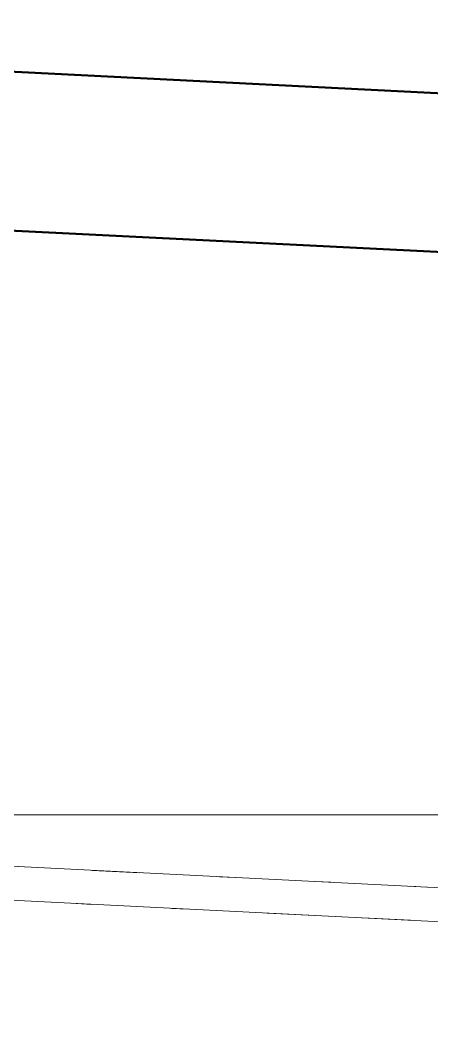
# Model space of a CAD drawing. Header units: metres. Extents: x 10 to 831, y 10 to 584.
# Drawn here: x 315.05 to 320.23, y 263.57 to 276.4 of the extents above; entities that cross this region are included whole.
import ezdxf

# ---------------------------------------------------------------- set-up
doc = ezdxf.new("R2010")
doc.units = ezdxf.units.M
for name, color, linetype, lineweight in [('CUT', 7, 'Continuous', 50), ('DIM', 1, 'Continuous', 13), ('VIS', 8, 'Continuous', 13)]:
    doc.layers.add(name, color=color, linetype=linetype, lineweight=lineweight)

msp = doc.modelspace()

# ---------------------------------------------------------------- linework, layer by layer
at = {"layer": 'CUT'}
for p, q in [((302, 276.4), (350, 273.9999)), ((350, 271.9999), (302, 274.4))]:
    msp.add_line(p, q, dxfattribs=at)
at = {"layer": 'DIM'}
msp.add_line((310, 266.4), (322, 266.4), dxfattribs=at)
at = {"layer": 'VIS'}
for p, q in [((350, 273.9999), (302, 276.4)), ((307.012, 276.1492), (315.2116, 275.7396)), ((313.376, 275.8312), (316.0768, 275.696)), ((314.2184, 275.7892), (315.202, 275.74)), ((314.3484, 275.7824), (315.8668, 275.7068)), ((314.66, 275.7668), (315.1496, 275.7424)), ((314.6988, 275.7652), (315.2212, 275.7388)), ((314.878, 275.756), (315.4716, 275.7264)), ((315.0564, 275.7472), (315.2084, 275.7396)), ((315.0896, 275.7456), (315.6892, 275.7156)), ((315.1108, 275.7444), (315.3064, 275.7348)), ((315.1196, 275.744), (316.5008, 275.6748)), ((315.1212, 275.744), (315.3208, 275.734)), ((315.1396, 275.7432), (315.3328, 275.7332)), ((315.2012, 275.74), (315.7832, 275.7108)), ((315.4892, 275.7256), (315.2896, 275.7356)), ((315.3024, 275.7348), (315.502, 275.7248)), ((315.34, 275.7328), (315.7828, 275.7108)), ((315.354, 275.7324), (315.818, 275.7092)), ((315.4044, 275.7296), (315.5484, 275.7224)), ((315.4296, 275.7284), (315.6292, 275.7184)), ((315.4328, 275.7284), (315.6328, 275.7184)), ((315.4668, 275.7268), (316.404, 275.68)), ((315.4712, 275.7264), (316.0708, 275.6964)), ((315.4788, 275.726), (315.6788, 275.716)), ((315.5004, 275.7248), (315.6508, 275.7176)), ((315.5788, 275.7212), (315.768, 275.7116)), ((315.6024, 275.72), (315.798, 275.71)), ((315.6292, 275.7184), (316.1484, 275.6924)), ((315.6388, 275.718), (315.802, 275.71)), ((315.832, 275.7084), (315.6468, 275.7176)), ((315.6516, 275.7176), (316.182, 275.6908)), ((315.6516, 275.7176), (315.7944, 275.7104)), ((315.672, 275.7164), (315.8716, 275.7064)), ((315.696, 275.7152), (316.2916, 275.6856)), ((315.7412, 275.7128), (316.7376, 275.6632)), ((315.7488, 275.7124), (315.948, 275.7024)), ((315.75, 275.7124), (316.3476, 275.6828)), ((315.7524, 275.7124), (315.9444, 275.7028)), ((315.7544, 275.7124), (315.952, 275.7024)), ((315.7652, 275.7116), (315.9212, 275.704)), ((315.7888, 275.7104), (316.3264, 275.6836)), ((315.7912, 275.7104), (315.9912, 275.7004)), ((315.8116, 275.7096), (321.2112, 275.4396)), ((315.8272, 275.7088), (316.0272, 275.6988)), ((315.8864, 275.7056), (316.0684, 275.6964)), ((315.894, 275.7052), (316.392, 275.6804)), ((315.9128, 275.7044), (316.1064, 275.6948)), ((315.9672, 275.7016), (316.1192, 275.694)), ((315.9752, 275.7012), (316.1748, 275.6912)), ((315.9808, 275.7008), (316.1248, 275.6936)), ((316.0016, 275.7), (316.728, 275.6636)), ((316.0916, 275.6956), (316.614, 275.6692)), ((316.1028, 275.6948), (316.2536, 275.6872)), ((316.1576, 275.692), (316.7576, 275.662)), ((316.1992, 275.69), (317.1116, 275.6444)), ((316.226, 275.6888), (316.6688, 275.6664)), ((316.2328, 275.6884), (316.4324, 275.6784)), ((316.278, 275.686), (316.478, 275.676)), ((316.2792, 275.686), (316.8736, 275.6564)), ((316.282, 275.686), (316.7464, 275.6628)), ((316.2852, 275.6856), (316.4808, 275.676)), ((316.2912, 275.6856), (316.7808, 275.6608)), ((316.3196, 275.684), (316.5196, 275.674)), ((316.3364, 275.6832), (316.9048, 275.6548)), ((316.3844, 275.6808), (316.58, 275.6708)), ((316.3896, 275.6804), (316.5892, 275.6704)), ((316.6884, 275.6656), (316.4884, 275.6756)), ((316.4988, 275.6752), (317.0972, 275.6452)), ((316.5084, 275.6744), (316.6512, 275.6676)), ((316.5452, 275.6728), (316.7428, 275.6628)), ((316.5568, 275.672), (316.7008, 275.6648)), ((316.5792, 275.6712), (317.5632, 275.622)), ((316.5912, 275.6704), (316.7912, 275.6604)), ((316.6136, 275.6692), (316.7952, 275.6604)), ((316.6292, 275.6684), (316.8292, 275.6584)), ((316.6864, 275.6656), (316.8796, 275.656)), ((316.6884, 275.6656), (316.888, 275.6556)), ((316.7012, 275.6648), (317.1696, 275.6416)), ((316.7052, 275.6648), (316.856, 275.6572)), ((316.7124, 275.6644), (317.5968, 275.62)), ((316.7532, 275.6624), (316.9472, 275.6528)), ((316.7736, 275.6612), (316.9732, 275.6512)), ((316.7752, 275.6612), (316.9244, 275.6536)), ((316.7804, 275.6608), (318.1664, 275.5916)), ((316.808, 275.6596), (318.352, 275.5824)), ((316.8564, 275.6572), (317.054, 275.6472)), ((316.8688, 275.6564), (317.068, 275.6464)), ((316.878, 275.656), (317.03, 275.6484)), ((316.9052, 275.6548), (317.0972, 275.6452)), ((316.9448, 275.6528), (317.144, 275.6428)), ((316.9456, 275.6528), (317.5436, 275.6228)), ((316.996, 275.65), (317.196, 275.64)), ((317.0268, 275.6488), (317.2268, 275.6388)), ((317.0324, 275.6484), (317.2324, 275.6384)), ((317.0476, 275.6476), (318.5664, 275.5716)), ((317.0684, 275.6464), (317.264, 275.6368)), ((317.07, 275.6464), (317.27, 275.6364)), ((317.0776, 275.646), (317.2772, 275.636)), ((317.112, 275.6444), (317.5548, 275.6224)), ((317.1188, 275.644), (317.718, 275.614)), ((317.1268, 275.6436), (317.3256, 275.6336)), ((317.1668, 275.6416), (317.362, 275.632)), ((317.188, 275.6408), (317.7868, 275.6108)), ((317.27, 275.6364), (317.4332, 275.6284)), ((317.308, 275.6344), (317.4584, 275.6272)), ((317.3232, 275.634), (318.6104, 275.5696)), ((317.3356, 275.6332), (317.5332, 275.6232)), ((317.3412, 275.6328), (318.2788, 275.586)), ((317.36, 275.632), (317.8792, 275.606)), ((317.3656, 275.6316), (317.794, 275.6104)), ((317.3716, 275.6316), (317.5208, 275.624)), ((317.4212, 275.6288), (317.5652, 275.6216)), ((317.4288, 275.6284), (317.6288, 275.6184)), ((317.4548, 275.6272), (318.1812, 275.5908)), ((317.4596, 275.6272), (317.6532, 275.6172)), ((317.4732, 275.6264), (317.6628, 275.6168)), ((317.4844, 275.6256), (318.0068, 275.5996)), ((317.5052, 275.6248), (319.7028, 275.5148)), ((317.52, 275.624), (317.984, 275.6008)), ((317.6816, 275.616), (317.8804, 275.606)), ((317.8872, 275.6056), (317.6872, 275.6156)), ((317.704, 275.6148), (317.8856, 275.6056)), ((317.7888, 275.6104), (317.9404, 275.6028)), ((317.832, 275.6084), (318.032, 275.5984)), ((317.8768, 275.606), (318.0768, 275.596)), ((317.8868, 275.6056), (318.3848, 275.5808)), ((317.8872, 275.6056), (318.0872, 275.5956)), ((317.9172, 275.604), (318.4992, 275.5752)), ((317.9224, 275.604), (318.412, 275.5796)), ((317.9392, 275.6032), (318.8352, 275.5584)), ((317.9488, 275.6024), (318.1444, 275.5928)), ((317.9496, 275.6024), (318.106, 275.5948)), ((317.968, 275.6016), (318.1172, 275.594)), ((317.9972, 275.6), (318.1412, 275.5928)), ((318.0432, 275.598), (318.6368, 275.568)), ((318.058, 275.5972), (318.6344, 275.5684)), ((318.0652, 275.5968), (318.2648, 275.5868)), ((318.094, 275.5952), (318.2932, 275.5852)), ((318.126, 275.5936), (318.7192, 275.564)), ((318.1272, 275.5936), (318.6576, 275.5672)), ((318.1316, 275.5936), (322.2472, 275.3876)), ((318.1404, 275.5928), (318.7384, 275.5632)), ((318.1412, 275.5928), (318.7392, 275.5632)), ((318.1584, 275.592), (319.1588, 275.542)), ((318.1964, 275.59), (318.3964, 275.58)), ((318.2116, 275.5896), (318.3624, 275.582)), ((318.2224, 275.5888), (318.6512, 275.5676)), ((318.2264, 275.5888), (318.4264, 275.5788)), ((318.2332, 275.5884), (318.4264, 275.5788)), ((318.2428, 275.588), (318.4384, 275.578)), ((318.2612, 275.5868), (318.8556, 275.5572)), ((318.2692, 275.5864), (318.4692, 275.5764)), ((318.2768, 275.586), (320.0528, 275.4972)), ((318.2932, 275.5852), (318.4408, 275.578)), ((318.3172, 275.584), (318.5172, 275.574)), ((318.32, 275.584), (318.5192, 275.574)), ((318.4308, 275.5784), (318.6124, 275.5692)), ((318.5312, 275.5736), (319.528, 275.5236)), ((318.5644, 275.5716), (318.7136, 275.5644)), ((318.5736, 275.5712), (318.7176, 275.564)), ((318.5916, 275.5704), (318.7916, 275.5604)), ((318.61, 275.5696), (318.7996, 275.56)), ((318.6284, 275.5684), (318.8284, 275.5584)), ((318.6764, 275.566), (318.876, 275.556)), ((318.6996, 275.5652), (318.8512, 275.5576)), ((318.7312, 275.5636), (318.9264, 275.5536)), ((318.7544, 275.5624), (319.6668, 275.5168)), ((318.7576, 275.562), (318.9124, 275.5544)), ((318.77, 275.5616), (318.9696, 275.5516)), ((318.8144, 275.5592), (318.9648, 275.5516)), ((318.8632, 275.5568), (319.4616, 275.5268)), ((318.8732, 275.5564), (319.866, 275.5068)), ((318.8776, 275.556), (319.0516, 275.5476)), ((318.886, 275.5556), (319.042, 275.548)), ((319.4856, 275.5256), (318.8864, 275.5556)), ((318.9012, 275.5548), (319.0644, 275.5468)), ((318.908, 275.5548), (319.6344, 275.5184)), ((318.9216, 275.554), (321.4272, 275.4288)), ((318.9404, 275.5528), (319.9244, 275.5036)), ((319.0068, 275.5496), (319.2, 275.54)), ((319.0256, 275.5488), (319.2216, 275.5388)), ((319.0796, 275.546), (319.2224, 275.5388)), ((319.086, 275.5456), (319.6856, 275.5156)), ((319.0908, 275.5456), (319.61, 275.5196)), ((319.096, 275.5452), (321.4792, 275.426)), ((319.1164, 275.544), (319.7156, 275.5144)), ((319.1496, 275.5424), (319.2936, 275.5352)), ((319.1608, 275.542), (319.31, 275.5344)), ((319.1792, 275.5412), (319.3268, 275.5336)), ((319.2108, 275.5396), (319.7872, 275.5108)), ((319.2904, 275.5356), (319.8884, 275.5056)), ((319.312, 275.5344), (319.5096, 275.5244)), ((319.3372, 275.5332), (319.9348, 275.5032)), ((319.3916, 275.5304), (319.5916, 275.5204)), ((319.3964, 275.53), (319.5964, 275.52)), ((319.4168, 275.5292), (319.5672, 275.5216)), ((319.4264, 275.5288), (319.626, 275.5188)), ((319.4284, 275.5284), (319.6284, 275.5184)), ((319.4684, 275.5264), (320.068, 275.4968)), ((319.4692, 275.5264), (319.6632, 275.5168)), ((319.4756, 275.5264), (319.6756, 275.5164)), ((319.5132, 275.5244), (319.7088, 275.5144)), ((319.5136, 275.5244), (319.7124, 275.5144)), ((319.5212, 275.524), (319.7028, 275.5148)), ((319.542, 275.5228), (320.0724, 275.4964)), ((319.5472, 275.5228), (320.3772, 275.4812)), ((319.5536, 275.5224), (319.7168, 275.514)), ((319.5688, 275.5216), (319.7684, 275.5116)), ((319.5912, 275.5204), (320.5284, 275.4736)), ((319.6104, 275.5196), (319.762, 275.512)), ((319.6256, 275.5188), (319.8236, 275.5088)), ((319.6856, 275.5156), (320.15, 275.4924)), ((319.9028, 275.5048), (319.7176, 275.514)), ((319.7348, 275.5132), (319.934, 275.5032)), ((319.7468, 275.5128), (319.9364, 275.5032)), ((319.7472, 275.5128), (321.2656, 275.4368)), ((319.7572, 275.512), (319.9064, 275.5048)), ((319.78, 275.5112), (319.9736, 275.5012)), ((319.8224, 275.5088), (319.9784, 275.5012)), ((319.8316, 275.5084), (320.0316, 275.4984)), ((319.9364, 275.5032), (320.3648, 275.4816)), ((320.014, 275.4992), (320.158, 275.492)), ((320.0192, 275.4992), (320.17, 275.4916)), ((320.06, 275.4972), (320.2592, 275.4872)), ((320.0652, 275.4968), (320.508, 275.4744)), ((320.0896, 275.4956), (320.986, 275.4508)), ((320.1028, 275.4948), (320.3004, 275.4848)), ((320.2004, 275.49), (320.396, 275.48)), ((350, 271.9999), (302, 274.4)), ((322.6108, 273.3696), (309.212, 274.0396)), ((316.1512, 273.6924), (312.8928, 273.8552)), ((315.1164, 273.744), (314.3832, 273.7808)), ((315.514, 273.7244), (314.5276, 273.7736)), ((315.2736, 273.7364), (314.6804, 273.766)), ((315.8472, 273.7076), (314.7732, 273.7612)), ((315.1108, 273.7444), (314.9148, 273.7544)), ((315.1596, 273.742), (314.978, 273.7512)), ((315.5892, 273.7204), (315.0072, 273.7496)), ((315.0896, 273.7456), (315.2896, 273.7356)), ((315.2988, 273.7352), (315.1, 273.7448)), ((315.6512, 273.7176), (315.1208, 273.744)), ((315.3148, 273.7344), (315.1292, 273.7436)), ((315.3128, 273.7344), (315.1496, 273.7424)), ((315.1796, 273.7412), (316.1612, 273.692)), ((315.8176, 273.7092), (315.218, 273.7392)), ((315.4328, 273.7284), (315.2328, 273.7384)), ((315.4788, 273.726), (315.2788, 273.736)), ((315.4892, 273.7256), (315.2896, 273.7356)), ((315.5264, 273.7236), (315.3328, 273.7332)), ((315.5824, 273.7208), (315.4332, 273.7284)), ((315.672, 273.7164), (315.4724, 273.7264)), ((315.6516, 273.7176), (315.5088, 273.7244)), ((316.5384, 273.6732), (315.542, 273.7228)), ((315.7248, 273.7136), (315.5468, 273.7228)), ((315.7524, 273.7124), (315.56, 273.722)), ((315.7912, 273.7104), (315.5912, 273.7204)), ((315.7652, 273.7116), (315.6092, 273.7196)), ((315.7888, 273.7104), (315.6096, 273.7196)), ((315.8292, 273.7084), (315.6292, 273.7184)), ((315.8708, 273.7064), (315.6712, 273.7164)), ((315.8868, 273.7056), (315.6872, 273.7156)), ((315.8864, 273.7056), (315.7048, 273.7148)), ((315.9332, 273.7032), (315.7344, 273.7132)), ((316.5336, 273.6732), (315.938, 273.7032)), ((316.1484, 273.6924), (315.9492, 273.7024)), ((316.1576, 273.692), (315.9572, 273.702)), ((316.9728, 273.6512), (315.9892, 273.7004)), ((317.416, 273.6292), (316.0164, 273.6992)), ((316.2228, 273.6888), (316.0228, 273.6988)), ((316.5916, 273.6704), (316.0292, 273.6984)), ((316.2328, 273.6884), (316.0328, 273.6984)), ((316.278, 273.686), (316.0784, 273.696)), ((317.4596, 273.6272), (316.1224, 273.694)), ((316.6084, 273.6696), (316.1272, 273.6936)), ((316.2912, 273.6856), (316.128, 273.6936)), ((316.5832, 273.6708), (316.1432, 273.6928)), ((316.6676, 273.6668), (316.1484, 273.6924)), ((316.3236, 273.684), (316.1616, 273.692)), ((317.188, 273.6408), (316.19, 273.6904)), ((317.3852, 273.6308), (316.204, 273.6896)), ((316.4368, 273.678), (316.2588, 273.6872)), ((316.8564, 273.6572), (316.2628, 273.6868)), ((316.9372, 273.6532), (316.3396, 273.6832)), ((316.5084, 273.6744), (316.3656, 273.6816)), ((316.9292, 273.6536), (316.3816, 273.6808)), ((316.5912, 273.6704), (316.3912, 273.6804)), ((316.6292, 273.6684), (316.4292, 273.6784)), ((316.6136, 273.6692), (316.4316, 273.6784)), ((317.086, 273.6456), (316.4864, 273.6756)), ((316.6884, 273.6656), (316.4884, 273.6756)), ((317.1092, 273.6444), (316.51, 273.6744)), ((316.7124, 273.6644), (316.5356, 273.6732)), ((316.7012, 273.6648), (316.5452, 273.6728)), ((316.7532, 273.6624), (316.5592, 273.672)), ((316.7176, 273.664), (316.576, 273.6712)), ((316.5816, 273.6708), (317.8436, 273.608)), ((316.7752, 273.6612), (316.626, 273.6688)), ((316.8688, 273.6564), (316.6692, 273.6664)), ((316.6884, 273.6656), (316.888, 273.6556)), ((317.2844, 273.6356), (316.6888, 273.6656)), ((316.8976, 273.6552), (316.6984, 273.6652)), ((317.2896, 273.6356), (316.7132, 273.6644)), ((317.276, 273.6364), (316.7656, 273.6616)), ((316.9436, 273.6528), (316.7808, 273.6608)), ((317.0324, 273.6484), (316.8324, 273.6584)), ((317.07, 273.6464), (316.8704, 273.6564)), ((317.0684, 273.6464), (316.8724, 273.6564)), ((317.0776, 273.646), (316.8776, 273.656)), ((318.5652, 273.5716), (316.8864, 273.6556)), ((317.1268, 273.6436), (316.928, 273.6536)), ((317.1488, 273.6424), (316.9708, 273.6516)), ((318.4264, 273.5788), (317.1392, 273.6432)), ((317.2844, 273.6356), (317.1428, 273.6428)), ((317.344, 273.6328), (317.1448, 273.6428)), ((317.6512, 273.6176), (317.2228, 273.6388)), ((318.3024, 273.5848), (317.2284, 273.6384)), ((317.9224, 273.604), (317.4332, 273.6284)), ((317.6376, 273.618), (317.4816, 273.626)), ((317.704, 273.6148), (317.522, 273.624)), ((317.7244, 273.6136), (317.526, 273.6236)), ((318.1272, 273.5936), (317.5968, 273.62)), ((318.3428, 273.5828), (317.6096, 273.6196)), ((317.8224, 273.6088), (317.6224, 273.6188)), ((317.8288, 273.6084), (317.6288, 273.6184)), ((317.832, 273.6084), (317.6324, 273.6184)), ((317.8768, 273.606), (317.6772, 273.616)), ((318.6712, 273.5664), (317.6848, 273.6156)), ((317.8852, 273.6056), (317.6856, 273.6156)), ((317.8872, 273.6056), (317.6872, 273.6156)), ((317.8512, 273.6076), (317.7096, 273.6144)), ((318.3052, 273.5848), (317.7232, 273.614)), ((317.9132, 273.6044), (317.7276, 273.6136)), ((317.9392, 273.6032), (317.76, 273.612)), ((317.968, 273.6016), (317.8188, 273.6092)), ((318.4388, 273.578), (317.8452, 273.6076)), ((318.0656, 273.5968), (317.866, 273.6068)), ((318.4424, 273.578), (317.866, 273.6068)), ((318.3984, 273.58), (317.8792, 273.606)), ((317.8872, 273.6056), (318.0872, 273.5956)), ((318.094, 273.5952), (317.8944, 273.6052)), ((318.8412, 273.558), (317.904, 273.6048)), ((318.5584, 273.572), (317.9584, 273.602)), ((318.6172, 273.5692), (318.0176, 273.5992)), ((318.2236, 273.5888), (318.0328, 273.5984)), ((318.2428, 273.588), (318.0468, 273.5976)), ((318.2692, 273.5864), (318.0692, 273.5964)), ((318.2224, 273.5888), (318.0796, 273.596)), ((318.32, 273.584), (318.1212, 273.594)), ((318.4308, 273.5784), (318.2492, 273.5876)), ((318.264, 273.5868), (319.2456, 273.5376)), ((321.5344, 273.4232), (318.276, 273.586)), ((319.3284, 273.5336), (318.332, 273.5832)), ((318.54, 273.5732), (318.3408, 273.5828)), ((319.1748, 273.5412), (318.3728, 273.5812)), ((318.5916, 273.5704), (318.3916, 273.5804)), ((318.5748, 273.5712), (318.412, 273.5796)), ((318.5644, 273.5716), (318.4152, 273.5792)), ((318.6284, 273.5684), (318.4288, 273.5784)), ((318.5912, 273.5704), (318.4292, 273.5784)), ((318.6764, 273.566), (318.4764, 273.576)), ((319.4848, 273.5256), (318.5424, 273.5728)), ((318.8632, 273.5568), (318.6636, 273.5668)), ((318.8732, 273.5564), (318.6744, 273.5664)), ((318.886, 273.5556), (318.73, 273.5636)), ((319.3288, 273.5336), (318.7312, 273.5636)), ((318.9404, 273.5528), (318.7436, 273.5628)), ((326.5096, 273.1744), (318.7644, 273.5616)), ((319.0256, 273.5488), (318.83, 273.5584)), ((319.0844, 273.5456), (318.8844, 273.5556)), ((319.4856, 273.5256), (318.8864, 273.5556)), ((319.076, 273.5464), (318.9, 273.5548)), ((319.5028, 273.5248), (318.9036, 273.5548)), ((319.5068, 273.5248), (318.9072, 273.5548)), ((319.4844, 273.5256), (318.9368, 273.5532)), ((319.0796, 273.546), (318.9368, 273.5532)), ((319.542, 273.5228), (319.0112, 273.5496)), ((319.1608, 273.542), (319.012, 273.5496)), ((319.5952, 273.5204), (319.0188, 273.5492)), ((319.086, 273.5456), (319.6856, 273.5156)), ((319.3124, 273.5344), (319.114, 273.5444)), ((319.3176, 273.534), (319.1476, 273.5428)), ((319.3916, 273.5304), (319.1916, 273.5404)), ((319.398, 273.53), (319.2128, 273.5392)), ((319.4224, 273.5288), (319.2224, 273.5388)), ((320.0848, 273.4956), (319.2412, 273.538)), ((320.1292, 273.4936), (319.264, 273.5368)), ((319.4692, 273.5264), (319.2752, 273.5364)), ((319.5136, 273.5244), (319.3148, 273.5344)), ((319.8096, 273.5096), (319.3696, 273.5316)), ((319.6256, 273.5188), (319.428, 273.5288)), ((319.6892, 273.5156), (319.4896, 273.5256)), ((319.7356, 273.5132), (319.5364, 273.5232)), ((319.78, 273.5108), (319.5868, 273.5208)), ((319.7572, 273.512), (319.6084, 273.5196)), ((320.6156, 273.4692), (319.6156, 273.5192)), ((319.8316, 273.5084), (319.6316, 273.5184)), ((319.6664, 273.5168), (320.6476, 273.4676)), ((319.8224, 273.5088), (319.6664, 273.5168)), ((319.868, 273.5064), (319.6684, 273.5164)), ((320.7572, 273.462), (319.6832, 273.516)), ((319.8868, 273.5056), (319.7248, 273.5136)), ((320.222, 273.4888), (319.7936, 273.5104)), ((320.06, 273.4972), (319.8604, 273.5068)), ((320.0896, 273.4956), (319.9104, 273.5044)), ((320.2004, 273.49), (320.0044, 273.4996)), ((320.206, 273.4896), (320.0428, 273.498)), ((320.248, 273.4876), (320.0664, 273.4968)), ((320.2832, 273.486), (320.0832, 273.496)), ((320.716, 273.464), (320.1536, 273.4924)), ((321.1804, 273.4408), (320.182, 273.4908)), ((320.3536, 273.4824), (320.2048, 273.4896)), ((307.7432, 266.1128), (350, 264)), ((350, 263.572), (307.5428, 265.6948)), ((315.356, 265.732), (314.7552, 265.7624)), ((316.558, 265.672), (315.9572, 265.702)), ((317.76, 265.612), (317.5596, 265.622)), ((318.962, 265.552), (318.7616, 265.562)), ((320.164, 265.4916), (319.9636, 265.502)), ((315.7568, 265.284), (315.9572, 265.274)), ((316.9588, 265.224), (317.1592, 265.214)), ((318.1608, 265.164), (318.7616, 265.134)), ((319.3628, 265.104), (319.9636, 265.074))]:
    msp.add_line(p, q, dxfattribs=at)

doc.saveas('drawing.dxf')
